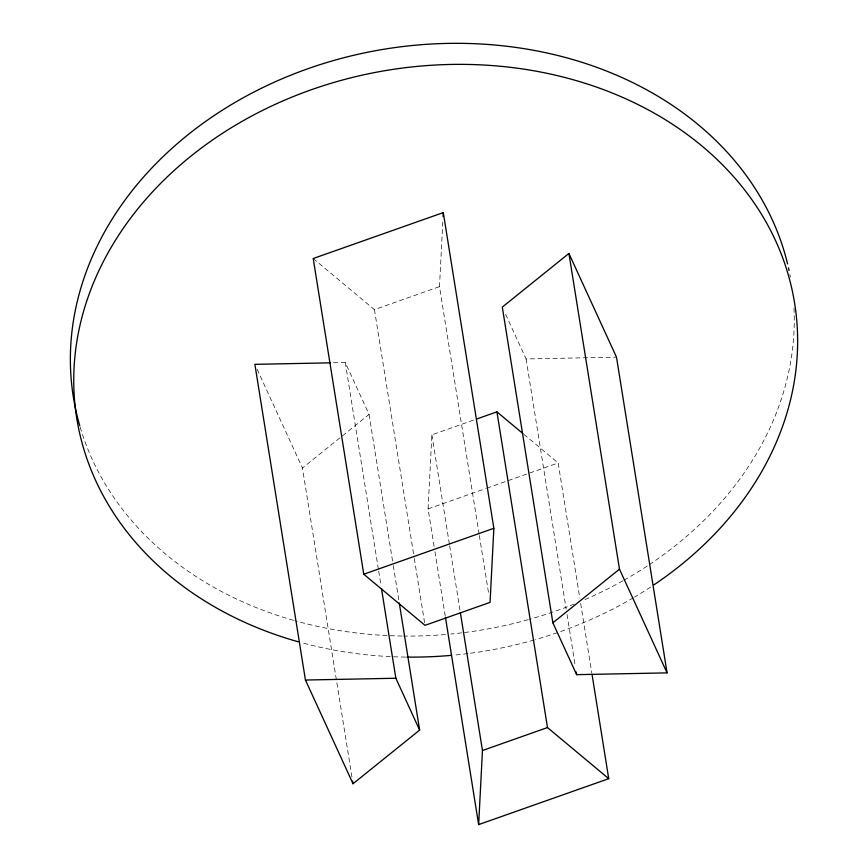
<?xml version="1.0" encoding="UTF-8"?>
<svg xmlns="http://www.w3.org/2000/svg" width="868" height="868" viewBox="0 0 868 868"><rect width="100%" height="100%" fill="white"/><g stroke="black" fill="none" stroke-linecap="round" stroke-linejoin="round"><path stroke-width="0.65" stroke-dasharray="4.34 3.25" d="M434.087 546.352L428.087 508.898L431.884 434.814L473.971 419.96M479.125 534.156L439.49 286.668L442.799 222.024M351.952 777.055L302.455 468.036L369.074 414.394L345.28 362.531L331.782 362.802M313.207 258.523L374.444 309.637L439.49 286.668M428.087 508.898L485.472 488.63M486.753 488.185L558.167 462.969L579.802 598.085M505.621 314.335L526.095 358.951L616.497 357.16M523.914 434.38L558.167 462.969M257.112 369.204L302.455 468.036M580.659 603.434L591.802 672.993M526.095 358.951L566.164 609.108M567.021 614.457L575.375 666.635M479.342 535.491L488.771 594.352M431.884 434.814L449.45 544.518M449.667 545.853L460.17 611.398M434.944 551.701L445.23 615.911M374.444 309.637L414.09 557.115M414.296 558.45L424.582 622.66M369.074 414.394L393.074 564.222M393.28 565.556L399.074 601.676M345.28 362.531L378.491 569.885M378.708 571.22L381.063 585.943M793.97 308.162A363.508 294.458 -9.1 0 1 648.342 565.274M647.224 566.023A363.508 294.458 -9.1 0 1 624.059 580.139M622.877 580.8A363.508 294.458 -9.1 0 1 583.036 600.406M574.356 604.009A363.508 294.458 -9.1 0 1 529.502 619.307M528.2 619.676A363.508 294.458 -9.1 0 1 463.089 632.696M461.733 632.859A363.508 294.458 -9.1 0 1 450.872 634.041M445.436 634.53A363.508 294.458 -9.1 0 1 403.501 636.06M402.134 636.038A363.508 294.458 -9.1 0 1 388.463 635.626M387.095 635.56A363.508 294.458 -9.1 0 1 294.86 620.718M293.547 620.349A363.508 294.458 -9.1 0 1 80.16 427.11M789.88 274.451A363.508 294.458 -9.1 0 1 790.379 277.12M650.588 587.072A363.508 294.458 -9.1 0 1 634.497 597.097M633.325 597.792A363.508 294.458 -9.1 0 1 558.753 632.197M557.473 632.642A363.508 294.458 -9.1 0 1 535.48 639.607M534.178 639.987A363.508 294.458 -9.1 0 1 469.176 653.398M467.819 653.571A363.508 294.458 -9.1 0 1 452.879 655.21M405.508 657.087A363.508 294.458 -9.1 0 1 302.173 642.852"/><path stroke-width="1.3" d="M443.081 216.631L443.288 212.595L313.207 258.523L363.779 574.225L425.016 625.34L490.051 602.381L493.859 528.297L443.288 212.595M592.019 674.327L608.728 778.672L478.648 824.6L482.456 750.527L460.387 612.743M568.92 253.456L502.301 307.098L552.873 622.801L576.656 674.664L667.069 672.874L616.497 357.16L568.92 253.456L619.481 569.158L667.069 672.874M330.437 362.835L254.877 364.332L305.438 680.035L353.026 783.739L419.635 730.096L399.28 603.01M552.873 622.801L619.481 569.158M476.521 419.06L496.93 411.855L522.872 433.512M363.779 574.225L493.859 528.297M482.456 750.527L547.491 727.568L608.728 778.672M305.438 680.035L395.851 678.244L419.635 730.096M576.233 671.984L576.656 674.664M496.93 411.855L547.491 727.568M445.436 617.246L478.648 824.6M381.486 588.612L395.851 678.244M352.592 781.07L353.026 783.739M79.791 425.841A363.508 294.458 -9.1 0 1 356.661 54.597A363.508 294.458 -9.1 0 1 787.58 263.894M788.491 267.832A363.508 294.458 -9.1 0 1 789.066 270.469M298.223 641.767A363.508 294.458 -9.1 0 1 130.482 218.302A363.508 294.458 -9.1 0 1 681.206 130.157A363.508 294.458 -9.1 0 1 653.962 584.837M451.523 655.34A363.508 294.458 -9.1 0 1 406.875 657.098"/></g></svg>
